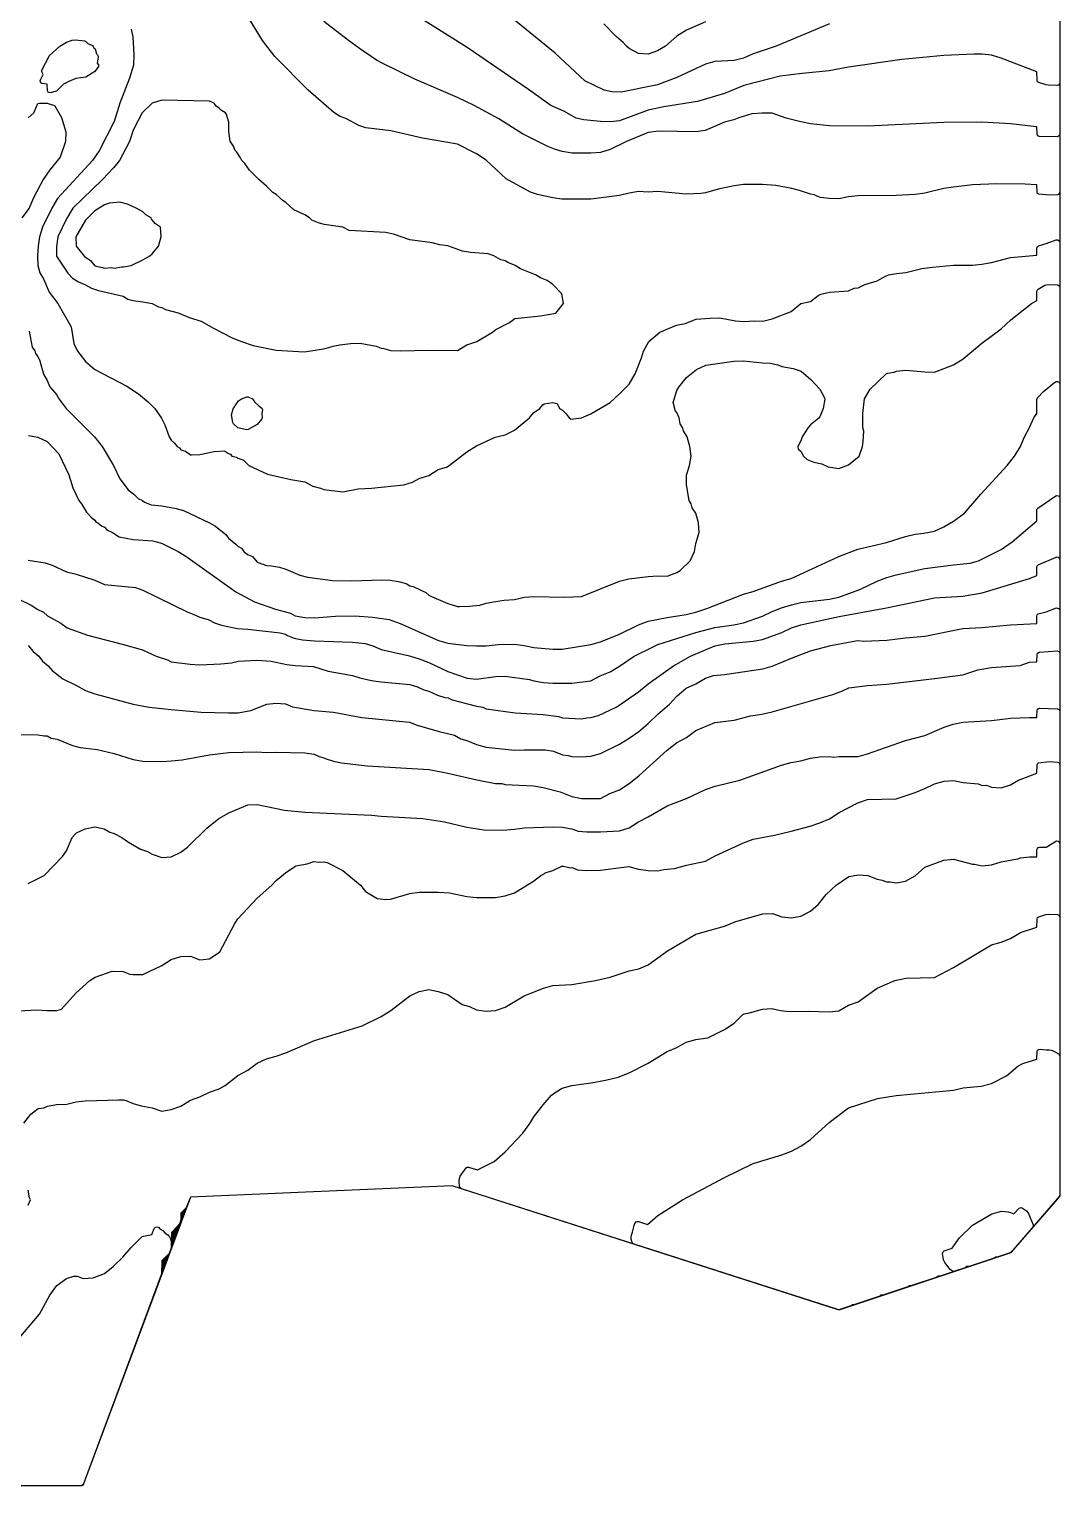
# Model space of a CAD drawing. Header units: millimetres. Extents: x 0 to 1688, y 0 to 1207.
# Drawn here: x 1417.7 to 1687.9, y 0 to 381.9 of the extents above; entities that cross this region are included whole.
import ezdxf

# ---------------------------------------------------------------- set-up
doc = ezdxf.new("R2010")
doc.units = ezdxf.units.MM
doc.layers.add('CONTOUR_1m', color=8, linetype='Continuous')
doc.layers.add('CONTOUR_5m_INDEX', color=1, linetype='Continuous')

msp = doc.modelspace()

# ---------------------------------------------------------------- linework, layer by layer
at = {"layer": 'CONTOUR_1m'}
for points, elevation in [([(1687.89, 658.82), (1687.9, 76.27), (1687.84, 75.97), (1675.13, 61.27), (1674.88, 61.08), (1630, 46.16), (1528.66, 78.66), (1460, 75.73), (1431.97, 0.49), (1431.76, 0.18), (1431.42, 0.02), (1256.63, 0), (1118.79, 41.26), (1067.45, 49.4), (1044.99, 56.28), (1044.67, 56.48), (1044.25, 56.51), (1037.66, 58.53), (1037.4, 58.68), (1037.18, 58.98), (1036.08, 59.02), (848.87, 116.38)], 524.3), ([(1687.89, 658.82), (1687.9, 76.19), (1687.72, 75.78), (1675.13, 61.27), (1674.88, 61.08), (1630.16, 46.17), (1629.77, 46.19), (1528.66, 78.66), (1460, 75.73), (1456.89, 67.4), (1456.78, 67.19), (1456.07, 66.47), (1456.02, 65.57), (1455.58, 64.45), (1455.53, 63.73), (1453.92, 59.4), (1453.58, 58.97), (1453.53, 58.36), (1431.97, 0.49), (1431.81, 0.23), (1431.56, 0.06), (1431.27, 0), (1256.49, 0.03)], 579.3), ([(1687.87, 658.9), (1687.9, 76.27), (1687.72, 75.78), (1675.13, 61.27), (1674.81, 61.05), (1630.23, 46.19), (1629.92, 46.16), (1528.66, 78.66), (1460, 75.73), (1458.51, 71.74), (1458.33, 71.46), (1458.29, 71.13), (1457.01, 67.71), (1455.84, 66.47), (1455.82, 65.54), (1455.7, 65.01), (1455.46, 64.45), (1455.41, 63.41), (1454.02, 59.69), (1453.35, 58.97), (1453.3, 57.86), (1452.91, 56.71), (1431.97, 0.49), (1431.81, 0.23), (1431.56, 0.06), (1431.27, 0), (1256.56, 0.01)], 604.3), ([(1687.87, 658.9), (1687.9, 76.27), (1687.72, 75.78), (1675.13, 61.27), (1674.81, 61.05), (1630.23, 46.19), (1629.92, 46.16), (1528.66, 78.66), (1460, 75.73), (1458.54, 71.81), (1458.29, 71.46), (1458.24, 71.01), (1457.04, 67.79), (1455.8, 66.47), (1455.78, 65.49), (1455.43, 64.45), (1455.38, 63.34), (1454.04, 59.76), (1453.31, 58.97), (1453.26, 57.81), (1452.89, 56.64), (1431.97, 0.49), (1431.81, 0.23), (1431.56, 0.06), (1431.27, 0), (1256.56, 0.01)], 609.3), ([(1687.87, 658.9), (1687.9, 76.27), (1687.72, 75.78), (1675.13, 61.27), (1674.81, 61.05), (1630.23, 46.19), (1629.92, 46.16), (1528.66, 78.66), (1460, 75.73), (1458.56, 71.88), (1458.24, 71.46), (1458.2, 70.89), (1457.07, 67.88), (1455.75, 66.47), (1455.73, 65.45), (1455.41, 64.45), (1455.36, 63.28), (1454.07, 59.83), (1453.26, 58.97), (1453.21, 57.77), (1452.91, 56.95), (1452.86, 56.58), (1431.97, 0.49), (1431.81, 0.23), (1431.56, 0.06), (1431.27, 0), (1256.56, 0.01)], 614.3), ([(1687.9, 658.68), (1687.9, 76.27), (1687.8, 75.9), (1675.13, 61.27), (1674.88, 61.08), (1630, 46.16), (1528.66, 78.66), (1460, 75.73), (1456.76, 67.04), (1456.29, 66.47), (1456.22, 65.72), (1455.7, 64.45), (1455.65, 64.05), (1431.97, 0.49), (1431.81, 0.23), (1431.56, 0.06), (1431.27, 0), (1256.56, 0.01)], 554.3), ([(1687.9, 658.68), (1687.9, 76.27), (1687.84, 75.97), (1675.13, 61.27), (1674.88, 61.08), (1630, 46.16), (1528.66, 78.66), (1460, 75.73), (1456.79, 67.11), (1456.24, 66.47), (1456.18, 65.67), (1455.67, 64.45), (1455.62, 63.99), (1431.97, 0.49), (1431.81, 0.23), (1431.56, 0.06), (1431.27, 0), (1256.56, 0.01)], 559.3), ([(1687.9, 658.68), (1687.9, 76.27), (1687.72, 75.78), (1675.13, 61.27), (1674.81, 61.05), (1630.23, 46.19), (1629.92, 46.16), (1528.66, 78.66), (1460, 75.73), (1458.62, 72.02), (1458.15, 71.46), (1458.13, 70.71), (1457.14, 68.07), (1456.78, 67.6), (1455.67, 66.47), (1455.65, 65.44), (1455.36, 64.45), (1455.31, 63.15), (1454.12, 59.97), (1453.17, 58.97), (1453.15, 57.86), (1452.86, 56.95), (1452.82, 56.45), (1431.97, 0.49), (1431.81, 0.23), (1431.56, 0.06), (1431.27, 0), (1256.56, 0.01)], 624.3), ([(1687.87, 658.9), (1687.9, 76.27), (1687.72, 75.78), (1675.13, 61.27), (1674.81, 61.05), (1630.23, 46.19), (1629.92, 46.16), (1528.66, 78.66), (1460, 75.73), (1456.92, 67.47), (1456.75, 67.2), (1456.02, 66.47), (1455.97, 65.53), (1455.55, 64.45), (1455.5, 63.67), (1453.94, 59.47), (1453.53, 58.97), (1453.48, 58.23), (1431.97, 0.49), (1431.81, 0.23), (1431.56, 0.06), (1431.27, 0), (1256.63, 0)], 584.3), ([(1687.87, 658.9), (1687.9, 76.27), (1687.72, 75.78), (1675.13, 61.27), (1674.81, 61.05), (1630.23, 46.19), (1629.92, 46.16), (1528.66, 78.66), (1460, 75.73), (1456.92, 67.48), (1455.98, 66.47), (1455.93, 65.48), (1455.53, 64.45), (1455.48, 63.6), (1453.97, 59.55), (1453.49, 58.97), (1453.43, 58.1), (1431.97, 0.49), (1431.81, 0.23), (1431.56, 0.06), (1431.27, 0), (1256.63, 0)], 589.3), ([(1687.87, 658.9), (1687.9, 76.27), (1687.72, 75.78), (1675.13, 61.27), (1674.81, 61.05), (1630.23, 46.19), (1629.92, 46.16), (1528.66, 78.66), (1460, 75.73), (1456.98, 67.63), (1455.89, 66.47), (1455.87, 65.58), (1455.74, 65.06), (1455.48, 64.45), (1455.43, 63.47), (1453.99, 59.61), (1453.4, 58.97), (1453.31, 57.78), (1431.97, 0.49), (1431.81, 0.23), (1431.56, 0.06), (1431.27, 0), (1256.63, 0)], 599.3), ([(1687.89, 658.82), (1687.9, 76.27), (1687.84, 75.97), (1675.13, 61.27), (1674.88, 61.08), (1630, 46.16), (1528.66, 78.66), (1460, 75.73), (1431.97, 0.49), (1431.76, 0.18), (1431.42, 0.02), (1256.63, 0)], 529.3), ([(1687.89, 658.82), (1687.9, 76.27), (1687.84, 75.97), (1675.13, 61.27), (1674.88, 61.08), (1630, 46.16), (1528.66, 78.66), (1460, 75.73), (1456.65, 66.75), (1456.47, 66.47), (1456.41, 66.11), (1431.97, 0.49), (1431.76, 0.18), (1431.42, 0.02), (1256.63, 0)], 534.3), ([(1687.89, 658.82), (1687.9, 76.27), (1687.84, 75.97), (1675.13, 61.27), (1674.88, 61.08), (1630, 46.16), (1528.66, 78.66), (1460, 75.73), (1456.68, 66.83), (1456.42, 66.47), (1456.36, 65.97), (1431.97, 0.49), (1431.76, 0.18), (1431.42, 0.02), (1256.63, 0)], 539.3), ([(1687.89, 658.82), (1687.9, 76.27), (1687.84, 75.97), (1675.13, 61.27), (1674.88, 61.08), (1630, 46.16), (1528.66, 78.66), (1460, 75.73), (1456.73, 66.97), (1456.33, 66.47), (1456.2, 65.53), (1455.72, 64.45), (1455.67, 64.12), (1431.97, 0.49), (1431.76, 0.18), (1431.42, 0.02), (1256.63, 0)], 549.3), ([(1687.89, 658.82), (1687.9, 76.27), (1687.84, 75.97), (1675.13, 61.27), (1674.88, 61.08), (1630, 46.16), (1528.66, 78.66), (1460, 75.73), (1456.87, 67.33), (1456.11, 66.47), (1456.06, 65.62), (1455.6, 64.45), (1455.55, 63.79), (1453.89, 59.33), (1453.62, 58.97), (1453.57, 58.48), (1431.97, 0.49), (1431.76, 0.18), (1431.42, 0.02), (1256.63, 0)], 574.3), ([(1687.9, 658.68), (1687.87, 76.05), (1687.72, 75.78), (1675.13, 61.27), (1674.88, 61.08), (1630, 46.16), (1528.66, 78.66), (1460, 75.73), (1456.81, 67.18), (1456.2, 66.47), (1456.13, 65.63), (1455.65, 64.45), (1455.6, 63.92), (1431.97, 0.49), (1431.81, 0.23), (1431.56, 0.06), (1431.27, 0), (1256.63, 0)], 564.3), ([(1687.9, 658.68), (1687.9, 76.27), (1687.72, 75.78), (1675.13, 61.27), (1674.88, 61.08), (1630.23, 46.19), (1629.92, 46.16), (1528.66, 78.66), (1460, 75.73), (1458.61, 72.02), (1458.11, 71.46), (1458.08, 70.59), (1457.18, 68.18), (1456.78, 67.64), (1455.62, 66.47), (1455.61, 65.4), (1455.34, 64.45), (1455.29, 63.09), (1454.15, 60.04), (1453.13, 58.97), (1453.11, 57.82), (1452.84, 56.95), (1452.79, 56.38), (1431.97, 0.49), (1431.81, 0.23), (1431.56, 0.06), (1431.27, 0), (1256.63, 0)], 629.3), ([(1687.9, 658.68), (1687.9, 76.27), (1687.72, 75.78), (1675.13, 61.27), (1674.88, 61.08), (1630.23, 46.19), (1629.92, 46.16), (1528.66, 78.66), (1460, 75.73), (1458.64, 72.09), (1458.06, 71.46), (1458.04, 70.47), (1457.21, 68.27), (1456.78, 67.69), (1455.58, 66.47), (1455.56, 65.35), (1455.31, 64.45), (1455.26, 63.02), (1454.18, 60.11), (1453.09, 58.97), (1453.06, 57.78), (1452.82, 56.95), (1452.77, 56.32), (1431.97, 0.49), (1431.81, 0.23), (1431.56, 0.06), (1431.27, 0), (1256.63, 0)], 634.3), ([(1687.9, 658.68), (1687.9, 76.27), (1687.72, 75.78), (1675.13, 61.27), (1674.88, 61.08), (1630.23, 46.19), (1629.92, 46.16), (1528.66, 78.66), (1460, 75.73), (1458.66, 72.16), (1458.02, 71.46), (1457.99, 70.35), (1457.27, 68.42), (1456.91, 67.87), (1455.53, 66.47), (1455.52, 65.31), (1455.29, 64.45), (1455.24, 62.96), (1454.2, 60.18), (1453.04, 58.97), (1453.02, 57.73), (1452.79, 56.95), (1452.74, 56.25), (1431.97, 0.49), (1431.81, 0.23), (1431.56, 0.06), (1431.27, 0), (1256.63, 0)], 639.3), ([(1687.9, 658.68), (1687.9, 339.28), (1687.74, 338.81), (1687.52, 338.62), (1687.25, 338.53), (1685.12, 338.44), (1682.38, 338.63), (1682.08, 338.84), (1681.92, 339.18), (1681.9, 341.13), (1678.8, 341.31), (1671.36, 341.35), (1665.01, 341.11), (1660.01, 340.54), (1657.49, 340.11), (1652.53, 338.96), (1649.97, 338.58), (1644.98, 338.29), (1635.02, 338.22), (1632.52, 337.96), (1629.93, 337.48), (1627.46, 337.49), (1625.04, 337.77), (1623.48, 338.48), (1622.5, 338.65), (1619.68, 339.65), (1617.64, 340.13), (1613.47, 340.95), (1609.98, 341.23), (1605.02, 341.16), (1602.52, 340.87), (1598.37, 340), (1595, 339.02), (1593.84, 338.87), (1589.95, 338.67), (1582.53, 339.34), (1579.96, 339.22), (1577.5, 339.38), (1575.02, 338.96), (1572.45, 338.28), (1564.95, 337.36), (1557.33, 337.39), (1554.97, 337.7), (1551.02, 338.58), (1549.15, 339.23), (1542.74, 342.7), (1537.5, 347.6), (1534.98, 349.22), (1530, 351.78), (1520.84, 353.31), (1512.52, 355.24), (1506, 356.08), (1504.13, 356.63), (1500.95, 358.41), (1499.13, 359.13), (1497.58, 360.08), (1490.85, 365.89), (1482.15, 374.72), (1478.94, 378.99), (1473.68, 387.49)], 649.3), ([(1687.9, 658.68), (1687.9, 354.46), (1687.77, 354.03), (1687.56, 353.83), (1687.21, 353.71), (1682.49, 353.79), (1682.12, 354), (1681.91, 354.38), (1681.9, 356.34), (1674.99, 357.11), (1667.49, 357.51), (1657.51, 357.47), (1637.52, 356.47), (1627.54, 356.57), (1622.54, 357.11), (1620.02, 357.62), (1616.13, 358.59), (1612.5, 359.86), (1609.85, 359.86), (1607.19, 359.69), (1603.73, 358.72), (1602.45, 358.18), (1599.98, 357.5), (1594.91, 355.37), (1592.5, 354.97), (1582.67, 355.15), (1580, 354.8), (1574.28, 352.51), (1570, 350.36), (1567.5, 349.57), (1564.97, 349.39), (1560.05, 349.44), (1557.44, 349.81), (1555.45, 350.42), (1553.67, 351.13), (1547.04, 354.5), (1540.89, 358.41), (1534.37, 361.88), (1529.99, 364), (1518.8, 368.82), (1510.45, 372.93), (1508.77, 373.83), (1504.35, 376.83), (1501.41, 378.94), (1495.01, 383.96)], 654.3), ([(1687.9, 658.68), (1687.9, 367.9), (1687.82, 367.55), (1687.58, 367.28), (1687.25, 367.15), (1684.88, 367.27), (1684.3, 367.37), (1682.38, 367.91), (1682.08, 368.13), (1681.91, 368.46), (1681.9, 370.74), (1672.51, 374.32), (1670, 375.09), (1667.52, 375.41), (1665.42, 375.41), (1657.49, 375.05), (1646.5, 374.01), (1632.51, 371.92), (1627.46, 370.97), (1620.34, 370.33), (1614.56, 369.58), (1605.03, 367.18), (1599.97, 365.09), (1592.93, 362.93), (1584.11, 361.6), (1580, 360.72), (1572.47, 357.9), (1570.08, 357.63), (1567.47, 357.68), (1563.17, 358.12), (1561.13, 358.59), (1557.87, 360.39), (1554.44, 361.94), (1548.63, 366.14), (1532.51, 377.09), (1518.46, 385.94)], 659.3), ([(1627.48, 383.34), (1613.5, 377.51), (1607.52, 375.47), (1605, 374.32), (1602.5, 373.75), (1597.5, 373.47), (1595.02, 372.78), (1587.53, 369.24), (1582.44, 367.31), (1572.94, 365.44), (1570.48, 365.48), (1568.45, 365.96), (1563.36, 368.42), (1555.65, 375.66), (1536.37, 391.36)], 664.3), ([(1444.5, 381.96), (1444.89, 379.85), (1445.21, 375.26), (1445.07, 372.5), (1444.04, 369.06), (1441.54, 362.51), (1440, 357.68), (1436.12, 350.05), (1434.32, 347.46), (1425.18, 337.51), (1423.71, 334.99), (1421.21, 329.98), (1420.46, 327.47), (1420.07, 325.02), (1419.93, 322.52), (1420, 320), (1420.54, 318.04), (1421.51, 316.44), (1423.01, 313.01), (1425.27, 309.96), (1428.78, 303.88), (1429.49, 299.49), (1430.43, 297.48), (1432.5, 294.78), (1435, 292.66), (1443.38, 288.33), (1446.41, 286.34), (1449.11, 284.07), (1450.7, 282.5), (1452.4, 279.96), (1453.29, 278.23), (1454.48, 275), (1454.99, 274.17), (1455.86, 273.41), (1456.51, 272.5), (1457.13, 272.13), (1457.5, 271.67), (1458.71, 271.26), (1460, 270.34), (1460.29, 270.32), (1462.47, 270.44), (1466.2, 271.17), (1468.95, 271.41), (1470, 270.69), (1470.54, 270.52), (1470.89, 270), (1472.1, 269.69), (1472.5, 269.42), (1473.92, 268.96), (1475.31, 267.5), (1480.25, 265.25), (1486.34, 263.85), (1489.96, 263.2), (1492.1, 262.1), (1494.11, 261.61), (1495, 261.24), (1500, 260.65), (1503.96, 261.41), (1507.51, 261.61), (1515.98, 262.5), (1518.18, 263.18), (1520, 264.14), (1522.5, 264.89), (1524.97, 266.51), (1527.11, 267.11), (1527.87, 267.5), (1532.46, 271.12), (1535.03, 272.67), (1539.93, 274.96), (1542.5, 275.6), (1545, 276.76), (1548.92, 279.99), (1549.98, 281.33), (1551.62, 282.5), (1552.38, 283.45), (1552.7, 283.65), (1554.97, 284.05), (1556.02, 283.77), (1556.33, 283.47), (1556.77, 282.5), (1557.57, 282.01), (1558.54, 281.04), (1559.25, 280), (1559.71, 279.71), (1562.5, 280), (1564.98, 281.1), (1570, 284.05), (1572.51, 286.29), (1575, 288.85), (1576.58, 291.59), (1578.26, 295.74), (1578.73, 297.53), (1580.18, 300.04), (1583.06, 302.51), (1587.43, 304.28), (1589.72, 304.73), (1592.54, 305.86), (1596.22, 306.19), (1598.74, 306.23), (1602.91, 305.43), (1604.99, 305.25), (1607.91, 305.45), (1610.02, 305.36), (1612.5, 305.94), (1617.5, 307.92), (1620, 309.96), (1622.5, 310.5), (1624.59, 312.1), (1625.29, 312.48), (1627.55, 312.95), (1632.5, 313.36), (1634, 314.02), (1635, 314.13), (1636.81, 315), (1640, 315.91), (1642.21, 317.2), (1643.01, 317.5), (1645.04, 317.9), (1647.53, 318.14), (1651.68, 319.14), (1654.52, 319.51), (1660.01, 320.05), (1664.98, 320.05), (1667.49, 320.31), (1670.01, 320.76), (1675, 322.07), (1681.9, 322.63), (1681.9, 324.59), (1682.04, 324.95), (1682.26, 325.15), (1684.29, 325.7), (1686.96, 326.67), (1687.39, 326.65), (1687.69, 326.46), (1687.85, 326.22), (1687.9, 325.94), (1687.9, 76.27), (1687.72, 75.78), (1674.95, 61.11), (1630.23, 46.19), (1629.92, 46.16), (1528.66, 78.66), (1460, 75.73), (1458.72, 72.31), (1457.93, 71.46), (1457.91, 70.17), (1457.38, 68.71), (1456.91, 67.96), (1455.44, 66.47), (1455.43, 65.22), (1455.24, 64.46), (1455.19, 62.83), (1454.22, 60.26), (1452.95, 58.97), (1452.94, 57.72), (1452.74, 56.96), (1452.7, 56.13), (1431.97, 0.49), (1431.81, 0.23), (1431.56, 0.06), (1431.27, 0), (1256.63, 0)], 649.3), ([(1417.47, 358.67), (1418.93, 360), (1419.92, 362.23), (1420.14, 362.41), (1420.42, 362.5), (1422.46, 362.5), (1424.15, 362.02), (1424.45, 361.84), (1426.26, 358.8), (1427.34, 355.04), (1427.27, 352.46), (1425.87, 348.39), (1423.15, 345.01), (1421.41, 342.48), (1418.78, 337.52), (1417.77, 335.03), (1415.85, 332.5)], 654.3), ([(1417.73, 302.72), (1418.56, 298.56), (1419.24, 297.56), (1419.41, 296.91), (1420.05, 296.13), (1420.54, 295), (1421.47, 291.47), (1422.5, 289.81), (1423.17, 288.17), (1424.98, 286.06), (1425.34, 285.31), (1427.48, 282.48), (1434.87, 275.02), (1436.92, 272.55), (1439.82, 267.52), (1441.54, 264.04), (1443.68, 261.18), (1445.16, 260.03), (1446.34, 258.84), (1447.47, 258.33), (1447.97, 257.95), (1449.74, 257.24), (1452.54, 256.99), (1456.24, 256.27), (1458.16, 255.74), (1465, 252.47), (1466.59, 251.59), (1469.28, 249.42), (1470, 248.49), (1471.93, 246.93), (1472.5, 246.29), (1473.38, 245.83), (1474.02, 244.99), (1475, 244.22), (1476.25, 243.69), (1477.5, 242.2), (1479.98, 241.3), (1481.29, 241.23), (1483.38, 240.83), (1485.03, 240.31), (1488.72, 238.76), (1490.7, 238.23), (1497.31, 237.34), (1502.31, 237.3), (1510.06, 237.54), (1512.4, 237.44), (1514.56, 237.12), (1516.53, 236.56), (1517.5, 236.01), (1518.36, 235.78), (1521.69, 234.24), (1522.5, 233.53), (1523.16, 233.18), (1527.48, 231.34), (1529.98, 230.59), (1530.57, 230.56), (1533.14, 230.63), (1535.91, 230.92), (1537.54, 231.41), (1539.98, 231.9), (1542.29, 232.25), (1545, 232.36), (1547.56, 232.99), (1550.04, 233.18), (1558.01, 233.02), (1562.5, 233.14), (1572.45, 237.18), (1574.95, 237.83), (1580.03, 238.46), (1582.53, 238.58), (1585, 238.48), (1587.5, 239.45), (1588.35, 239.99), (1590.96, 242.49), (1592.17, 245), (1592.51, 247.06), (1593.34, 249.98), (1593.21, 252.5), (1592.52, 255), (1591.53, 256.44), (1591.24, 257.5), (1590.75, 258.33), (1590, 262.5), (1590.05, 265.03), (1590.83, 267.53), (1591.23, 270), (1590.92, 272.5), (1590.23, 275), (1589.22, 276.62), (1589.02, 277.5), (1588.4, 278.43), (1588.12, 280), (1587.5, 281.46), (1587.05, 281.96), (1587, 282.5), (1586.51, 284.01), (1587.49, 287.17), (1588.03, 288.04), (1590.03, 290.6), (1592.69, 292.66), (1595.11, 293.79), (1602.46, 294.89), (1605, 295), (1609.99, 294.46), (1611.97, 294.38), (1613.94, 293.94), (1615.02, 293.5), (1618, 292.95), (1620.06, 292.26), (1622.63, 290.07), (1625.01, 287.56), (1626.23, 285.23), (1626.31, 284.89), (1625.85, 282.5), (1625, 280.27), (1624.73, 279.91), (1622.5, 278.18), (1621.96, 277.49), (1620.34, 275), (1620, 273.98), (1619.22, 272.5), (1619.35, 271.85), (1619.99, 271.3), (1620.73, 270), (1621.63, 269.13), (1623.43, 268.43), (1625.55, 268), (1627.2, 267.2), (1630, 266.74), (1632.5, 267.66), (1635.3, 270), (1636.15, 272.5), (1636.32, 273.83), (1636.54, 276.54), (1636.28, 277.53), (1636.23, 281.18), (1636.73, 284.99), (1638.21, 287.52), (1642.38, 291.6), (1642.74, 291.76), (1644.51, 292.01), (1645.04, 292.22), (1647.52, 292.52), (1652.48, 292.04), (1655, 292.01), (1660, 293.91), (1662.52, 295.49), (1667.48, 299.64), (1672.48, 303.36), (1675.02, 305.7), (1680.5, 309.97), (1681.9, 310.76), (1681.9, 313.26), (1682.02, 313.6), (1682.22, 313.8), (1683.95, 314.77), (1684.86, 314.99), (1687.34, 314.87), (1687.72, 314.63), (1687.88, 314.29), (1687.9, 76.27), (1687.72, 75.78), (1675.13, 61.27), (1674.88, 61.08), (1630, 46.16), (1528.66, 78.66), (1460, 75.73), (1458.74, 72.38), (1457.89, 71.46), (1457.85, 70.01), (1457.45, 68.89), (1456.91, 68), (1455.36, 66.43), (1455.19, 62.83), (1454.24, 60.33), (1452.91, 58.97), (1452.89, 57.68), (1452.72, 56.96), (1452.67, 56.06), (1431.97, 0.49), (1431.76, 0.18), (1431.42, 0.02), (1256.56, 0.01)], 654.3), ([(1417.58, 275.36), (1420.03, 274.98), (1422.43, 273.86), (1425.56, 270.62), (1428.14, 265.05), (1429.18, 261.68), (1430.81, 258.31), (1431.48, 257.5), (1432.81, 255.28), (1433.98, 253.98), (1434.96, 253.18), (1435.25, 252.75), (1435.79, 252.47), (1436.67, 251.67), (1437.48, 251.4), (1438.14, 250.64), (1439.58, 250), (1441.33, 248.83), (1444.98, 248.12), (1450.17, 247.74), (1451.18, 247.5), (1452.57, 247.11), (1456.82, 245.02), (1458.8, 243.77), (1471.88, 234.42), (1476.79, 231.79), (1482.32, 229.84), (1486.28, 228.82), (1487.5, 228.13), (1490, 227.64), (1492.52, 227.61), (1498, 228.02), (1503.07, 228.1), (1507.76, 227.79), (1512.12, 227.12), (1515.03, 226.12), (1525, 221.62), (1527.51, 220.94), (1532.49, 220.36), (1535.01, 220.26), (1537.52, 220.28), (1540.64, 220.6), (1544.95, 220.67), (1547.47, 220.36), (1550.02, 219.8), (1554.98, 219.35), (1557.48, 219.33), (1564.98, 220.56), (1567.48, 221.25), (1572.49, 223.34), (1577.47, 225.77), (1580, 226.7), (1584.98, 227.71), (1589.98, 228.42), (1592.51, 229.07), (1595.4, 230), (1604.96, 233.81), (1607.51, 234.52), (1614.98, 237.16), (1617.5, 237.88), (1629.97, 243.71), (1634.95, 245.6), (1642.49, 247.32), (1647.48, 248.89), (1649.95, 249.51), (1652.27, 249.76), (1655, 250.27), (1657.51, 251.47), (1660.01, 252.95), (1662.9, 255), (1667.16, 260.01), (1674.09, 267.51), (1676, 269.99), (1677.49, 272.35), (1678.61, 275.04), (1679.96, 277.45), (1681.09, 280), (1681.9, 281.18), (1681.9, 284.86), (1682.02, 285.27), (1683.59, 286.91), (1686.53, 289.33), (1686.96, 289.55), (1687.32, 289.55), (1687.69, 289.34), (1687.89, 288.96), (1687.88, 76.12), (1687.72, 75.78), (1675.13, 61.27), (1674.88, 61.08), (1630.16, 46.17), (1629.77, 46.19), (1528.66, 78.66), (1460, 75.73), (1458.77, 72.45), (1457.84, 71.46), (1457.82, 70.03), (1457.44, 68.93), (1457.02, 68.31), (1455.32, 66.48), (1455.16, 62.75), (1454.27, 60.4), (1452.86, 58.97), (1452.85, 57.63), (1452.7, 56.97), (1452.65, 56), (1431.97, 0.49), (1431.81, 0.23), (1431.56, 0.06), (1431.27, 0), (1256.63, 0)], 659.3), ([(1417.48, 242.69), (1421.91, 241.97), (1423.81, 241.37), (1427.5, 239.63), (1430.03, 239.07), (1434.94, 237.49), (1437.5, 236.36), (1445.6, 235.55), (1447.53, 234.82), (1459.12, 229.15), (1460.94, 228.5), (1462.5, 227.73), (1464.64, 227.14), (1466.34, 226.3), (1468.2, 225.67), (1472.25, 224.76), (1475.02, 224.59), (1483.57, 223.63), (1484.9, 223.3), (1485.42, 222.92), (1487.24, 222.24), (1489.35, 221.83), (1492.51, 221.53), (1502.48, 221.17), (1505.84, 220.84), (1507.83, 220.26), (1510, 219.3), (1517.47, 217.64), (1519.98, 216.85), (1522.53, 215.9), (1527.52, 213.52), (1532.52, 211.79), (1535, 211.48), (1539.95, 212.23), (1542.5, 212.29), (1548.86, 211.43), (1550.02, 211.08), (1552.52, 210.65), (1555.01, 210.45), (1559.97, 210.42), (1565, 211.06), (1567.38, 212.36), (1570.02, 213.47), (1572.51, 214.93), (1576.35, 217.52), (1581.29, 220.01), (1582.54, 220.56), (1592.48, 223.77), (1597.46, 225.07), (1602.48, 225.74), (1605.02, 226.3), (1609.98, 228.02), (1612.47, 229.24), (1614.97, 230.22), (1617.53, 231.02), (1620.04, 231.59), (1627.48, 232.46), (1629.98, 233.02), (1635.48, 234.99), (1640.03, 237.17), (1642.53, 238.13), (1645.03, 238.87), (1652.53, 240.54), (1659.98, 241.51), (1664.4, 241.9), (1666.59, 242.5), (1672.5, 245.47), (1675.38, 247.51), (1681.9, 253.03), (1681.9, 255.86), (1681.98, 256.13), (1682.16, 256.36), (1686.81, 259.59), (1687.09, 259.67), (1687.45, 259.61), (1687.69, 259.45), (1687.87, 259.14), (1687.87, 76.05), (1687.72, 75.78), (1675.13, 61.27), (1674.88, 61.08), (1630.16, 46.17), (1629.77, 46.19), (1528.66, 78.66), (1460, 75.73), (1458.8, 72.52), (1457.8, 71.46), (1457.77, 69.98), (1457.65, 69.46), (1457.42, 68.93), (1456.99, 68.3), (1455.28, 66.48), (1455.13, 62.67), (1454.38, 60.69), (1452.8, 58.99), (1452.7, 56.14), (1431.97, 0.49), (1431.81, 0.23), (1431.56, 0.06), (1431.27, 0), (1256.63, 0)], 664.3), ([(1417.47, 220.36), (1418.78, 218.78), (1420.26, 217.5), (1421.22, 216.22), (1422.74, 215), (1423.75, 213.75), (1426.57, 211.57), (1429.98, 209.95), (1432.5, 208.56), (1434.98, 207.63), (1444.98, 204.97), (1449.18, 204.17), (1455, 203.51), (1462.79, 202.81), (1470.01, 202.65), (1472.5, 202.66), (1475.82, 203.33), (1480.03, 204.92), (1482.5, 205.17), (1484.92, 205.05), (1486.75, 204.23), (1492.49, 203.3), (1497.53, 202.81), (1504.98, 201.43), (1517.46, 200.26), (1519.48, 199.45), (1525.25, 197.76), (1529.24, 196.78), (1530.86, 195.86), (1532.5, 195.44), (1535.02, 194.38), (1537.5, 193.7), (1545, 192.88), (1547.52, 193.01), (1553.03, 192.97), (1555.15, 192.64), (1557.5, 191.69), (1559.02, 191.52), (1560, 191.21), (1562.52, 191.12), (1565, 191.33), (1567.5, 192.02), (1572.48, 194.47), (1574.99, 196.01), (1577.51, 197.76), (1579.99, 199.86), (1582.52, 202.3), (1585.61, 204.99), (1587.54, 207.08), (1589.97, 209.17), (1592.5, 210.24), (1595, 211.77), (1597.1, 212.47), (1600.01, 212.71), (1610.02, 214.21), (1612.5, 214.87), (1617.52, 217.05), (1622.54, 218.92), (1627.85, 220.33), (1634.88, 221.66), (1636.51, 221.5), (1642.52, 221.69), (1647.48, 222.36), (1652.52, 222.77), (1662.5, 224.81), (1667.49, 225.01), (1674.99, 225.72), (1681.9, 226.1), (1681.9, 228.06), (1681.99, 228.34), (1682.25, 228.62), (1684.27, 229.2), (1687.04, 230.17), (1687.55, 230.06), (1687.87, 229.65), (1687.87, 76.05), (1687.72, 75.78), (1675.13, 61.27), (1674.88, 61.08), (1630.23, 46.19), (1629.77, 46.19), (1528.66, 78.66), (1460, 75.73), (1458.85, 72.66), (1457.67, 71.42), (1457.59, 69.69), (1457.34, 68.87), (1456.93, 68.29), (1455.2, 66.48), (1455.08, 62.53), (1454.41, 60.78), (1452.71, 58.98), (1452.63, 55.94), (1431.97, 0.49), (1431.81, 0.23), (1431.56, 0.06), (1431.27, 0), (1256.7, 0)], 674.3), ([(1414.55, 197.04), (1420, 196.94), (1421.64, 196.64), (1422.46, 196.62), (1423.55, 196.05), (1425.08, 195.78), (1429.12, 194.1), (1431.14, 193.62), (1435.58, 193.04), (1440.02, 192), (1444.98, 190.48), (1447.5, 190), (1452.49, 189.92), (1455.07, 190.06), (1457.88, 190.37), (1465.03, 191.69), (1470.04, 192.27), (1477.38, 192.42), (1479.98, 192.24), (1482.37, 192.34), (1490.04, 192.18), (1492.46, 191.85), (1493.72, 191.22), (1495, 190.9), (1495.61, 190.59), (1497.5, 189.98), (1499.57, 189.55), (1506.33, 188.82), (1522.55, 187.83), (1527.51, 186.85), (1535.07, 185.08), (1539.97, 184.18), (1541.61, 184.11), (1542.52, 183.91), (1549.95, 183.58), (1552.47, 183.14), (1556.91, 181.97), (1560, 180.72), (1562.48, 180.22), (1567.5, 180.2), (1569.96, 181.51), (1572.5, 182.49), (1575.01, 184.19), (1577.51, 186.13), (1584.98, 192.9), (1587.46, 194.8), (1590.02, 196.25), (1592.5, 198.07), (1597.47, 200.15), (1602.53, 200.74), (1606.83, 201.86), (1609.81, 202.32), (1612.49, 202.96), (1628.41, 207.5), (1630.93, 208.44), (1632.57, 209.27), (1637.48, 209.88), (1642.51, 210.2), (1655, 211.68), (1662.5, 212.67), (1666.38, 213.91), (1669.96, 214.55), (1677.5, 215.12), (1679.97, 215.92), (1681.9, 216.06), (1681.91, 218.02), (1682.08, 218.35), (1682.45, 218.59), (1687.17, 218.91), (1687.64, 218.74), (1687.87, 218.38), (1687.87, 76.05), (1687.72, 75.78), (1675.13, 61.27), (1674.88, 61.08), (1630.23, 46.19), (1629.77, 46.19), (1528.66, 78.66), (1460, 75.73), (1458.88, 72.73), (1457.63, 71.43), (1457.56, 69.66), (1457.31, 68.85), (1456.9, 68.28), (1455.16, 66.47), (1455.05, 62.45), (1454.43, 60.82), (1452.67, 58.98), (1452.59, 55.85), (1431.97, 0.49), (1431.7, 0.13), (1431.27, 0), (1256.63, 0)], 679.3), ([(1417.48, 157.89), (1421.72, 160), (1426.48, 165), (1427.5, 166.54), (1429.02, 169.96), (1429.9, 170.99), (1430.14, 171.18), (1432.47, 172.28), (1435, 172.75), (1437.43, 172.27), (1438.86, 171.36), (1440, 171), (1442, 170), (1443.76, 168.73), (1446.91, 166.93), (1448.78, 166.28), (1450, 165.6), (1452.5, 164.76), (1455, 164.95), (1457.5, 166.11), (1459.25, 167.49), (1464.33, 172.48), (1467.43, 175), (1470.04, 176.49), (1475.07, 178.58), (1477.5, 178.66), (1484.68, 177.2), (1489.99, 176.6), (1507.47, 175.87), (1510.01, 175.55), (1520.89, 174.99), (1526.57, 174.1), (1532.49, 172.72), (1536.96, 171.96), (1541.92, 171.9), (1544.99, 172.14), (1547.54, 172.53), (1555.02, 172.81), (1557.5, 172.74), (1559.96, 172.24), (1561.67, 171.67), (1563.95, 171.47), (1567.51, 171.44), (1572.5, 171.77), (1575, 172.56), (1577.46, 174.14), (1580.01, 175.37), (1585, 178.27), (1590.01, 180.25), (1595.04, 182.58), (1597.54, 183.44), (1604.04, 185.01), (1614.98, 188.95), (1617.46, 189.67), (1620.02, 190.09), (1622.5, 190.82), (1625.03, 191.15), (1627.47, 191.26), (1628.55, 191.05), (1630.03, 191.19), (1635, 191.21), (1637.51, 191.93), (1647.47, 195.4), (1652.5, 196.72), (1657.54, 198.96), (1659.96, 199.73), (1662.45, 200.24), (1669.99, 200.67), (1675.03, 201.29), (1679.97, 201.48), (1681.9, 201.42), (1681.93, 203.37), (1682.18, 203.73), (1682.6, 203.9), (1687.24, 203.75), (1687.64, 203.58), (1687.87, 203.22), (1687.9, 76.19), (1687.72, 75.78), (1675.13, 61.27), (1674.81, 61.05), (1630.23, 46.19), (1629.92, 46.16), (1528.66, 78.66), (1460, 75.73), (1458.9, 72.8), (1457.59, 71.44), (1457.54, 69.68), (1457.28, 68.85), (1456.86, 68.27), (1455.12, 66.47), (1455.03, 62.39), (1454.44, 60.86), (1452.63, 58.97), (1452.56, 55.76), (1431.97, 0.49), (1431.76, 0.18), (1431.34, 0), (1256.63, 0)], 684.3), ([(1415.04, 124.57), (1419.79, 124.84), (1422.48, 124.61), (1424.98, 124.63), (1426.25, 125), (1429.97, 129.17), (1433.67, 132.5), (1435.03, 133.38), (1439.51, 134.95), (1442.43, 134.88), (1444.14, 134.14), (1444.99, 134.03), (1447.5, 134.07), (1452.48, 136.41), (1455, 137.98), (1457.46, 138.83), (1460, 138.86), (1462.5, 137.93), (1465, 138.22), (1467.68, 140), (1471.62, 147.46), (1472.47, 148.7), (1477.53, 154.11), (1481.36, 157.49), (1482.53, 158.73), (1484.97, 160.77), (1487.35, 162.41), (1487.63, 162.53), (1490.59, 163.1), (1492.39, 163.69), (1493.55, 163.55), (1494.96, 163.62), (1495.82, 163.42), (1500, 161.35), (1504.57, 157.5), (1505.87, 155.87), (1508.98, 153.98), (1511.2, 153.7), (1512.49, 153.86), (1517.55, 155.28), (1520.04, 155.62), (1522.51, 155.69), (1525.03, 155.68), (1527.9, 155.45), (1532.48, 154.5), (1534.98, 154.26), (1540.02, 154.28), (1542.52, 154.71), (1545, 155.47), (1549.98, 158.54), (1551.86, 160.03), (1553.28, 160.78), (1555, 161.32), (1557.4, 162.47), (1557.76, 162.47), (1559.55, 162.05), (1560.1, 162.1), (1561.48, 161.48), (1563.84, 161.32), (1567.52, 161.39), (1574.92, 162.37), (1577.5, 161.65), (1580.02, 161.36), (1582.5, 161.29), (1584.13, 161.6), (1586.86, 161.86), (1590.02, 162.73), (1595, 163.79), (1597.53, 165.18), (1604.98, 168.59), (1607.5, 169.56), (1613.07, 170.58), (1617.49, 171.61), (1622.49, 173), (1624.99, 173.87), (1627.5, 174.87), (1630.04, 176.58), (1634.96, 179.04), (1637.46, 179.92), (1645, 180.1), (1650.01, 181.8), (1652.51, 182.82), (1655, 184.09), (1657.58, 184.79), (1660, 184.91), (1662.52, 184.43), (1666.5, 184.07), (1667.5, 183.63), (1668.69, 183.67), (1670, 183.16), (1672.5, 183.05), (1675, 183.82), (1677.05, 185), (1681.9, 186.86), (1681.91, 189.02), (1682.06, 189.35), (1682.34, 189.56), (1685.16, 189.94), (1687.28, 189.78), (1687.62, 189.63), (1687.84, 189.33), (1687.9, 189.04), (1687.9, 76.19), (1687.72, 75.78), (1675.13, 61.27), (1674.88, 61.08), (1630.23, 46.19), (1629.92, 46.16), (1528.66, 78.66), (1460, 75.73), (1458.89, 72.81), (1457.56, 71.45), (1457.52, 69.69), (1457.26, 68.86), (1456.83, 68.26), (1455.08, 66.47), (1455, 62.32), (1454.43, 60.86), (1452.59, 58.97), (1452.52, 55.66), (1431.97, 0.49), (1431.76, 0.18), (1431.49, 0.03), (1256.7, 0)], 689.3), ([(1414.07, 37.51), (1420.47, 45), (1423.17, 49.96), (1425.04, 52.52), (1427.51, 54.38), (1429.44, 54.97), (1430.34, 54.97), (1431.88, 54.38), (1434.51, 54.52), (1437.5, 55.65), (1439.77, 57.51), (1442.32, 59.99), (1444.52, 62.52), (1447.39, 65.34), (1447.73, 65.5), (1449.92, 65.88), (1450.53, 67.49), (1450.9, 67.84), (1451.26, 67.9), (1451.61, 67.79), (1451.98, 67.43), (1452.79, 66.93), (1453.42, 66.24), (1454.06, 65.84), (1454.56, 65.31), (1454.82, 64.81), (1454.98, 64.17), (1454.95, 62.18), (1454.46, 60.94), (1452.51, 58.96), (1452.46, 55.49), (1431.97, 0.49), (1431.7, 0.13), (1431.27, 0), (1357.11, 0)], 699.3)]:
    msp.add_lwpolyline(points, dxfattribs=dict(at, elevation=elevation))
for points, elevation in [([(1421.42, 370), (1421.06, 370.73), (1421.06, 371.15), (1423.06, 374.99), (1425.79, 377.5), (1427.5, 378.52), (1429.04, 379.03), (1429.93, 379.11), (1432.31, 378.84), (1432.63, 378.68), (1433.15, 378.15), (1434.35, 377.6), (1434.55, 377.39), (1434.65, 377.15), (1435.03, 376.78), (1435.42, 375.42), (1435.68, 375.17), (1435.81, 374.89), (1435.82, 374.58), (1435.54, 373.04), (1435.9, 372.6), (1435.89, 372.11), (1434.93, 370.79), (1432.57, 369.34), (1430, 368.96), (1428.18, 368.18), (1426.72, 367.5), (1424.95, 365.7), (1423.24, 365.24), (1422.77, 365.41), (1422.53, 365.77), (1422.5, 367.5), (1421.19, 367.65), (1420.94, 367.79), (1420.72, 368.08), (1420.66, 368.37), (1420.72, 368.65), (1421.42, 370)], 654.3), ([(1429.98, 327.5), (1430.1, 325), (1432.28, 322.28), (1433.84, 321.28), (1435, 319.87), (1436.94, 319.47), (1437.5, 319.22), (1439.37, 319.4), (1440, 319.28), (1442.08, 319.65), (1442.5, 319.58), (1444.44, 320), (1447.51, 321.44), (1449.34, 322.5), (1449.99, 323.04), (1451.62, 325.02), (1452.32, 327.5), (1452.2, 330), (1450.87, 330.92), (1449.83, 332.15), (1449.71, 332.5), (1448.31, 333.27), (1447.5, 334.02), (1445.82, 335.01), (1443.54, 336.04), (1441.54, 336.54), (1438.82, 336.31), (1437.5, 335.84), (1435, 334.31), (1432.51, 331.84), (1429.98, 327.5)], 639.3), ([(1472.79, 277.27), (1472.45, 277.43), (1471.32, 278.44), (1471.09, 278.81), (1470.81, 280.79), (1471.22, 282.39), (1472.61, 284.49), (1473.39, 285.04), (1474.77, 285.53), (1475.14, 285.53), (1476.26, 284.98), (1476.78, 284.24), (1478.04, 283.06), (1478.73, 282.56), (1478.87, 282.15), (1478.72, 281.22), (1478.83, 280.02), (1478.69, 279.75), (1477.49, 278.24), (1475.16, 276.97), (1474.81, 276.92), (1472.79, 277.27)], 649.3), ([(1531.08, 77.88), (1530.77, 78.07), (1530.57, 78.46), (1530.43, 79.98), (1530.5, 80.55), (1530.76, 81.24), (1532.25, 83.39), (1532.56, 83.57), (1532.93, 83.59), (1535.3, 82.83), (1539.63, 85.01), (1542.51, 87.62), (1547.18, 92.48), (1549.02, 94.98), (1550.03, 96.74), (1552.49, 99.94), (1554.62, 102.47), (1555.84, 103.33), (1557.47, 104.31), (1560.01, 105.01), (1565.01, 105.63), (1568.83, 106.34), (1572.16, 107.15), (1575.01, 108.32), (1579.99, 110.82), (1585, 113.85), (1587.52, 114.91), (1589.97, 116.36), (1592.53, 117.01), (1595.67, 117.5), (1599.98, 119.65), (1602.5, 121.3), (1604.83, 123.58), (1605.16, 123.77), (1606.52, 124.01), (1610, 125), (1612.38, 125.19), (1614.68, 124.65), (1616.93, 124.41), (1621.97, 124.45), (1627.47, 124.26), (1630, 124.53), (1632.5, 126.01), (1635, 126.95), (1640, 130.49), (1644.64, 132.5), (1647.5, 133.08), (1655.02, 133.29), (1660.01, 135.89), (1669.97, 141.83), (1672.52, 142.52), (1674.99, 143.52), (1677.61, 145.1), (1681.9, 146.46), (1681.91, 148.67), (1682.07, 149), (1682.36, 149.22), (1684.23, 149.81), (1684.85, 149.93), (1687.25, 149.84), (1687.64, 149.67), (1687.85, 149.38), (1687.9, 149.1), (1687.9, 76.19), (1687.72, 75.78), (1675.13, 61.27), (1674.88, 61.08), (1671.53, 59.95), (1671.03, 59.91), (1670.68, 59.67), (1664.03, 57.46), (1663.53, 57.41), (1663.18, 57.17), (1656.53, 54.96), (1656.03, 54.92), (1655.68, 54.67), (1649.03, 52.46), (1648.53, 52.42), (1648.17, 52.17), (1641.54, 49.96), (1641.03, 49.92), (1640.67, 49.67), (1634.04, 47.46), (1633.53, 47.42), (1633.17, 47.17), (1630.23, 46.19), (1629.92, 46.16), (1531.08, 77.88)], 699.3), ([(1576.31, 63.36), (1576, 63.56), (1575.71, 64.04), (1575.54, 64.67), (1575.53, 65.23), (1575.62, 65.7), (1575.93, 66.54), (1576.28, 68.24), (1576.54, 68.81), (1576.88, 69.19), (1577.15, 69.3), (1577.44, 69.29), (1579.84, 68.53), (1582.5, 70.87), (1588.98, 74.98), (1599.99, 80.82), (1607.5, 84.51), (1615.02, 86.76), (1617.52, 87.77), (1619.98, 89.07), (1622.52, 90.82), (1627.47, 95.31), (1632.54, 99.09), (1640.06, 101.59), (1645.02, 102.33), (1659.98, 103.77), (1662.55, 104.37), (1667.3, 104.83), (1669.98, 105.49), (1673.93, 107.5), (1676.89, 110), (1678.18, 110.71), (1681.9, 111.89), (1681.91, 113.87), (1682.06, 114.2), (1682.35, 114.41), (1682.7, 114.47), (1684.3, 114.29), (1685.09, 114.34), (1685.61, 114.26), (1686.11, 114.08), (1687.52, 113.29), (1687.85, 112.92), (1687.9, 112.64), (1687.88, 76.12), (1687.72, 75.78), (1675.13, 61.27), (1674.88, 61.08), (1671.65, 60), (1671.04, 59.96), (1670.62, 59.65), (1664.15, 57.5), (1663.53, 57.46), (1663.12, 57.15), (1656.65, 55), (1656.03, 54.96), (1655.61, 54.65), (1649.16, 52.5), (1648.53, 52.46), (1648.11, 52.15), (1641.66, 50), (1641.03, 49.96), (1640.61, 49.65), (1634.17, 47.51), (1633.53, 47.47), (1633.11, 47.15), (1630, 46.16), (1595.26, 57.27), (1594.95, 57.46), (1594.55, 57.5), (1576.31, 63.36)], 704.3), ([(1659.65, 62.32), (1661.57, 65), (1664.98, 68.39), (1670.1, 71.35), (1672.62, 71.98), (1674.37, 71.86), (1675, 71.68), (1675.87, 71.28), (1677.21, 72.8), (1677.48, 72.93), (1677.84, 72.94), (1679.12, 72.07), (1679.58, 71.55), (1680.89, 68.43), (1680.9, 68.06), (1680.74, 67.73), (1674.95, 61.11), (1671.77, 60.04), (1671.04, 60), (1670.56, 59.63), (1664.27, 57.54), (1663.54, 57.5), (1663.06, 57.13), (1660.08, 56.18), (1659.73, 56.25), (1659.15, 56.69), (1657.71, 58.56), (1657.42, 59.27), (1657.17, 60.92), (1657.28, 61.35), (1657.54, 61.6), (1659.65, 62.32)], 709.3)]:
    msp.add_lwpolyline(points, close=True, dxfattribs=dict(at, elevation=elevation))
at = {"layer": 'CONTOUR_5m_INDEX'}
for points, elevation in [([(1687.87, 658.9), (1687.9, 76.27), (1687.72, 75.78), (1675.13, 61.27), (1674.81, 61.05), (1630.23, 46.19), (1629.92, 46.16), (1528.66, 78.66), (1460, 75.73), (1458.59, 71.95), (1458.2, 71.46), (1458.17, 70.84), (1457.1, 67.97), (1455.71, 66.47), (1455.69, 65.4), (1455.38, 64.45), (1455.34, 63.22), (1454.1, 59.9), (1453.22, 58.97), (1453.2, 57.91), (1452.89, 56.95), (1452.84, 56.51), (1431.97, 0.49), (1431.81, 0.23), (1431.56, 0.06), (1431.27, 0), (1256.56, 0.01)], 619.3), ([(1687.87, 658.9), (1687.9, 76.27), (1687.72, 75.78), (1675.13, 61.27), (1674.81, 61.05), (1630.23, 46.19), (1629.92, 46.16), (1528.66, 78.66), (1460, 75.73), (1456.95, 67.56), (1455.93, 66.47), (1455.88, 65.44), (1455.5, 64.45), (1455.46, 63.54), (1453.96, 59.54), (1453.44, 58.97), (1453.38, 57.96), (1431.97, 0.49), (1431.81, 0.23), (1431.56, 0.06), (1431.27, 0), (1256.63, 0)], 594.3), ([(1687.89, 658.82), (1687.9, 76.27), (1687.84, 75.97), (1675.13, 61.27), (1674.88, 61.08), (1630, 46.16), (1528.66, 78.66), (1460, 75.73), (1456.71, 66.9), (1456.38, 66.47), (1456.3, 65.8), (1431.97, 0.49), (1431.76, 0.18), (1431.42, 0.02), (1256.63, 0)], 544.3), ([(1687.9, 658.68), (1687.87, 76.05), (1687.72, 75.78), (1675.13, 61.27), (1674.88, 61.08), (1630, 46.16), (1528.66, 78.66), (1460, 75.73), (1456.84, 67.25), (1456.16, 66.47), (1456.09, 65.58), (1455.62, 64.45), (1455.58, 63.86), (1453.86, 59.26), (1453.67, 58.97), (1453.62, 58.6), (1431.97, 0.49), (1431.81, 0.23), (1431.56, 0.06), (1431.27, 0), (1256.63, 0)], 569.3), ([(1687.9, 658.68), (1687.9, 76.27), (1687.72, 75.78), (1675.13, 61.27), (1674.88, 61.08), (1630.23, 46.19), (1629.92, 46.16), (1528.66, 78.66), (1460, 75.73), (1458.69, 72.23), (1457.98, 71.46), (1457.95, 70.23), (1457.32, 68.57), (1456.91, 67.91), (1455.49, 66.47), (1455.48, 65.26), (1455.26, 64.45), (1455.22, 62.89), (1454.23, 60.25), (1453, 58.97), (1452.98, 57.77), (1452.77, 56.95), (1452.72, 56.19), (1431.97, 0.49), (1431.81, 0.23), (1431.56, 0.06), (1431.27, 0), (1256.63, 0)], 644.3), ([(1595.02, 383.85), (1590.03, 381.69), (1587.5, 380.13), (1584.55, 377.5), (1582.44, 376.26), (1580, 375.38), (1577.5, 375.58), (1575.05, 376.9), (1574.33, 377.45), (1573.46, 378.46), (1571.57, 380.03), (1568.34, 383.34)], 669.3), ([(1415.03, 232.49), (1418.31, 230.88), (1420, 229.74), (1421.5, 229.05), (1422.52, 228.15), (1426.09, 226.16), (1427.68, 224.99), (1433.02, 223), (1442.49, 220.62), (1447.44, 219.18), (1451.03, 217.51), (1453.98, 216.54), (1455, 216.06), (1459.99, 215.41), (1462.52, 215.25), (1468.01, 215.5), (1470.8, 215.82), (1472.5, 216.24), (1477.55, 216.48), (1481.15, 216.21), (1485.3, 215.32), (1487.49, 215.07), (1492.31, 214.8), (1496.15, 213.63), (1502.46, 212.45), (1504.38, 211.87), (1507.51, 211.19), (1510.01, 210.8), (1517.5, 210.12), (1519.5, 209.5), (1521.18, 208.68), (1522.5, 208.33), (1524.79, 207.32), (1526.69, 206.71), (1527.53, 206.59), (1528.66, 206.13), (1534.99, 204.46), (1536.62, 204.16), (1537.5, 203.76), (1545.17, 202.68), (1552.47, 202.28), (1556.61, 201.68), (1557.52, 201.41), (1562.5, 201.1), (1563.89, 201.39), (1565, 201.43), (1566.96, 201.96), (1571.74, 204.24), (1577.49, 208.2), (1580.02, 210.32), (1586.6, 215.02), (1591.11, 217.51), (1597.5, 220.28), (1600.05, 220.81), (1607.48, 221.43), (1609.99, 221.93), (1614.99, 223.78), (1617.54, 224.94), (1619.97, 225.71), (1630.02, 227.96), (1642.49, 230.17), (1655, 232.84), (1662.48, 233.27), (1667.52, 234.17), (1679.98, 237.87), (1681.88, 238.67), (1681.9, 240.97), (1681.99, 241.25), (1682.23, 241.52), (1686.93, 243.51), (1687.22, 243.54), (1687.5, 243.46), (1687.73, 243.27), (1687.87, 243.01), (1687.87, 76.05), (1687.72, 75.78), (1675.13, 61.27), (1674.88, 61.08), (1630.23, 46.19), (1629.77, 46.19), (1528.66, 78.66), (1460, 75.73), (1458.82, 72.59), (1457.75, 71.46), (1457.73, 69.94), (1457.39, 68.93), (1456.96, 68.29), (1455.24, 66.48), (1455.11, 62.6), (1454.4, 60.74), (1452.76, 58.98), (1452.66, 56.04), (1431.97, 0.49), (1431.81, 0.23), (1431.56, 0.06), (1431.27, 0), (1256.7, 0)], 669.3), ([(1416.31, 95.13), (1418.15, 97.47), (1420.07, 98.92), (1421.62, 99.12), (1422.53, 99.54), (1424.95, 99.97), (1427.61, 100.11), (1430.05, 100.72), (1432.47, 100.99), (1441.23, 101.21), (1442.5, 101.18), (1443.39, 100.96), (1445.02, 100.28), (1447.12, 99.64), (1449.95, 99.08), (1452.5, 98.23), (1455, 98.66), (1457.5, 99.58), (1460, 101.11), (1462.52, 102.04), (1465.04, 103.26), (1467.52, 104.11), (1469.1, 105.01), (1472.46, 107.55), (1475.02, 109), (1477.5, 110.8), (1479.93, 111.97), (1482.52, 112.65), (1484.99, 113.57), (1492.54, 116.81), (1505.01, 120.6), (1510.02, 123.06), (1512.52, 124.61), (1517.5, 128.45), (1520, 129.64), (1522.5, 130.15), (1524.97, 129.59), (1527.46, 128.82), (1531.23, 126.23), (1533.18, 125.68), (1535, 124.82), (1537.5, 124.47), (1540, 124.65), (1542.5, 125.49), (1547.5, 128.45), (1552.54, 130.46), (1555, 131.16), (1560.02, 131.47), (1566.18, 132.5), (1570.02, 133.4), (1575.03, 135.06), (1577.52, 135.58), (1580, 136.63), (1585.04, 140.32), (1592.47, 144.61), (1599.98, 146.74), (1602.98, 147.96), (1610.09, 149.97), (1612.58, 150.07), (1615, 149.21), (1617.5, 148.91), (1620, 149.38), (1622.5, 150.69), (1624.68, 152.49), (1626.69, 155.03), (1629.27, 157.47), (1632.58, 159.76), (1635.11, 160.24), (1637.53, 159.99), (1640, 159.08), (1641.35, 158.84), (1642.5, 158.36), (1643.42, 158.41), (1645, 158.15), (1647.48, 158.51), (1650, 159.97), (1652.51, 162.21), (1657.5, 164.08), (1660, 164.35), (1664.98, 163.01), (1665.56, 163.02), (1667.5, 162.59), (1670, 162.8), (1672.55, 163.64), (1676.89, 164.41), (1677.57, 164.7), (1679.97, 164.93), (1681.9, 164.96), (1681.9, 166.79), (1682.02, 167.13), (1682.23, 167.33), (1682.57, 167.46), (1684.27, 167.48), (1686.99, 169.12), (1687.49, 169.06), (1687.84, 168.68), (1687.9, 168.39), (1687.9, 76.19), (1687.72, 75.78), (1675.13, 61.27), (1674.88, 61.08), (1671.4, 59.91), (1671.03, 59.87), (1670.74, 59.69), (1663.9, 57.41), (1663.53, 57.37), (1663.24, 57.19), (1656.4, 54.91), (1656.03, 54.87), (1655.74, 54.69), (1648.91, 52.42), (1648.53, 52.38), (1648.24, 52.19), (1641.41, 49.92), (1641.03, 49.88), (1640.73, 49.69), (1633.92, 47.42), (1633.53, 47.38), (1633.23, 47.19), (1630.23, 46.19), (1629.92, 46.16), (1528.66, 78.66), (1460, 75.73), (1458.92, 72.88), (1457.52, 71.46), (1457.5, 69.71), (1457.2, 68.79), (1456.8, 68.25), (1455.04, 66.47), (1454.98, 62.25), (1454.44, 60.9), (1452.55, 58.97), (1452.49, 55.57), (1431.97, 0.49), (1431.63, 0.09), (1431.27, 0), (1308.96, 0)], 694.3), ([(1417.5, 73.61), (1418.06, 75), (1417.85, 75.49), (1417.53, 77.5)], 694.3)]:
    msp.add_lwpolyline(points, dxfattribs=dict(at, elevation=elevation))
at = {"layer": 'CONTOUR_5m_INDEX', "elevation": 644.3}
msp.add_lwpolyline([(1424.93, 322.43), (1427.91, 317.93), (1429.1, 316.6), (1430.64, 315.64), (1432.5, 314.93), (1434.05, 314.06), (1435.92, 313.4), (1442.42, 311.95), (1443.64, 311.14), (1444.99, 310.77), (1447.53, 310.48), (1449.97, 309.97), (1451.64, 309.14), (1452.5, 308.93), (1453.46, 308.46), (1456.8, 307.51), (1459.98, 306.23), (1462.87, 305.37), (1466.05, 303.53), (1470.99, 301.01), (1473.39, 300), (1476.48, 298.95), (1482.53, 297.75), (1489.81, 297.31), (1494.97, 298.1), (1497.46, 298.85), (1499.14, 299.15), (1502, 299.53), (1504.54, 299.62), (1508.73, 298.82), (1510, 298.3), (1510.73, 298.23), (1512.52, 297.72), (1515.01, 297.59), (1522.49, 297.79), (1530, 297.72), (1532.5, 299.16), (1535.11, 300.01), (1539.22, 302.49), (1540.03, 303.19), (1543.69, 305), (1545.01, 306.05), (1551.79, 306.8), (1555.83, 307.5), (1557.83, 310), (1557.34, 312.5), (1555.01, 315), (1553.56, 316.04), (1551.74, 316.74), (1550.43, 317.51), (1546.56, 319.06), (1545.17, 320), (1543.23, 320.73), (1542.5, 321.17), (1541.37, 321.43), (1539.53, 322.5), (1538.05, 323.03), (1533.42, 323.38), (1531.31, 323.74), (1527.5, 325.1), (1525.35, 325.35), (1523.39, 325.91), (1517.5, 326.69), (1513.21, 328.18), (1511.13, 328.61), (1501.65, 329.16), (1500, 330.02), (1495.06, 330.72), (1493.61, 331.16), (1491.87, 331.87), (1491.2, 332.5), (1490, 333.29), (1487.1, 334.55), (1485.01, 336.47), (1484.32, 336.92), (1482.51, 338.57), (1481.64, 339.14), (1479.99, 340.8), (1477.97, 342.52), (1475.48, 345), (1474.24, 346.74), (1473.47, 347.48), (1473.17, 348.19), (1472.14, 349.64), (1471.7, 350.08), (1471.28, 351.28), (1470.39, 352.55), (1470.1, 355.06), (1470.05, 357.5), (1469.5, 359.53), (1469.22, 360), (1468.16, 360.61), (1467.5, 361.26), (1466.75, 361.7), (1466.22, 362.5), (1465, 363.05), (1452.5, 363.3), (1450, 362.54), (1447.4, 360.01), (1445, 355.41), (1444.01, 352.45), (1441.43, 347.5), (1439.98, 345.68), (1436.94, 342.51), (1429.22, 335), (1427.51, 332.19), (1425.22, 327.5), (1424.9, 324.97), (1424.93, 322.43)], close=True, dxfattribs=at)

doc.saveas('drawing.dxf')
